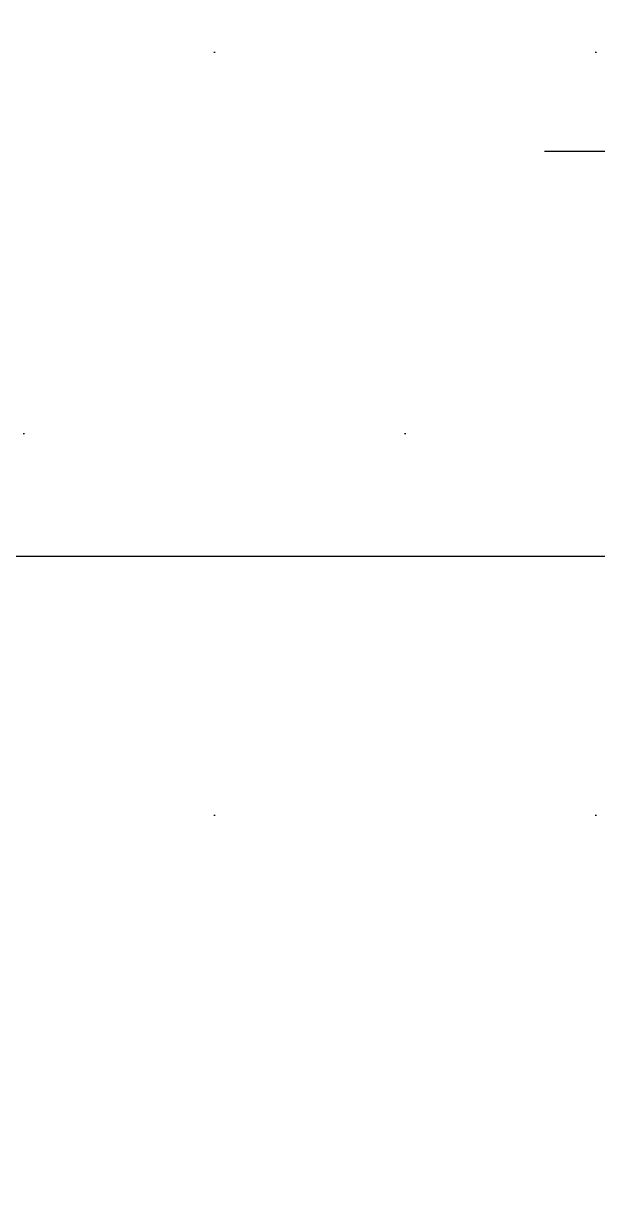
# Model space of a CAD drawing. Header units: millimetres. Extents: x 7294529 to 7346664, y 234399 to 276449.
# Drawn here: x 7336010.9 to 7336130.5, y 254409.8 to 254651.1 of the extents above; entities that cross this region are included whole.
import ezdxf
from ezdxf.xclip import XClip

# ---------------------------------------------------------------- set-up
doc = ezdxf.new("R2010")
doc.units = ezdxf.units.MM
doc.header["$LTSCALE"] = 100
doc.header["$XCLIPFRAME"] = 2
doc.linetypes.add('ST-DASH', pattern=[2.7, 1.5, -1.2])
for name, color, linetype in [('U-59B-EX$0$FUR_욕실', 8, 'Continuous'), ('U-59B-EX$0$HAT', 8, 'Continuous'), ('U-59B-EX$0$S-ELE', 4, 'Continuous'), ('결로방지', 4, 'ST-DASH')]:
    doc.layers.add(name, color=color, linetype=linetype)

# ---------------------------------------------------------------- blocks, each defined once
blk = doc.blocks.new('U-59B-EX$0$A$Ce93e390f')
at = {"layer": 'U-59B-EX$0$HAT'}
h = blk.add_hatch(dxfattribs=at)
h.set_pattern_fill('_USER', color=256, scale=300, angle=180, double=1, pattern_type=0)
h.set_pattern_definition([(180, (1340, -8e-07), (-4e-14, -300), []), (270, (1340, -8e-07), (300, -6e-14), [])])
h.paths.add_polyline_path([(1340, 1350), (0, 1350), (0, 0), (1340, 0)])
blk = doc.blocks.new('U-59B-EX$0$S-CEN')
at = {"layer": 'U-59B-EX$0$S-ELE'}
h = blk.add_hatch(dxfattribs=at)
h.set_pattern_fill('DOTS', color=256, scale=50, angle=-90)
h.set_pattern_definition([(270, (4455, 9232.5), (79.375, -39.6875), [0, -79.375])])
h.paths.add_polyline_path([(-2065, 7065), (-2065, 4895), (-3635, 4895), (-3635, 7065)])
blk = doc.blocks.new('U-59B-EX', base_point=(0, 0))
at = {"layer": 'U-59B-EX$0$FUR_욕실', "xscale": -1}
blk.add_blockref('U-59B-EX$0$A$Ce93e390f', (-2315, -3935), dxfattribs=at)
at = {"layer": 'U-59B-EX$0$S-ELE', "xscale": -1}
blk.add_blockref('U-59B-EX$0$S-CEN', (-5915, -8865), dxfattribs=at)

msp = doc.modelspace()

# ---------------------------------------------------------------- block references
ref = msp.add_blockref('U-59B-EX', (7332799.36, 251009.38), dxfattribs=dict(xscale=-1, rotation=90))
XClip(ref).set_block_clipping_path([(-200.0000000025, 18.6626555426), (-199.9999999993, -1902.3864105549), (-2065.0000000006, -1902.3864105558), (-2065.0000000006, -980.0000000009), (-5945.0000000005, -980.0000000009), (-5945.0000000005, -9365), (8309.9999999995, -9365), (8309.9999999995, 1.3373444583)])

# ---------------------------------------------------------------- next in the draw order: linework, layer by layer
at = {"layer": '결로방지'}
msp.add_lwpolyline([(7339514.36, 247399.38), (7339514.36, 247734.38), (7340964.36, 247734.38), (7340964.36, 256494.38), (7338429.36, 256494.38), (7338429.36, 254624.38), (7334284.36, 254624.38), (7334284.36, 253524.38), (7335539.36, 253524.38), (7335539.36, 250504.38), (7332924.36, 250504.38)], dxfattribs=at)

doc.saveas('drawing.dxf')
